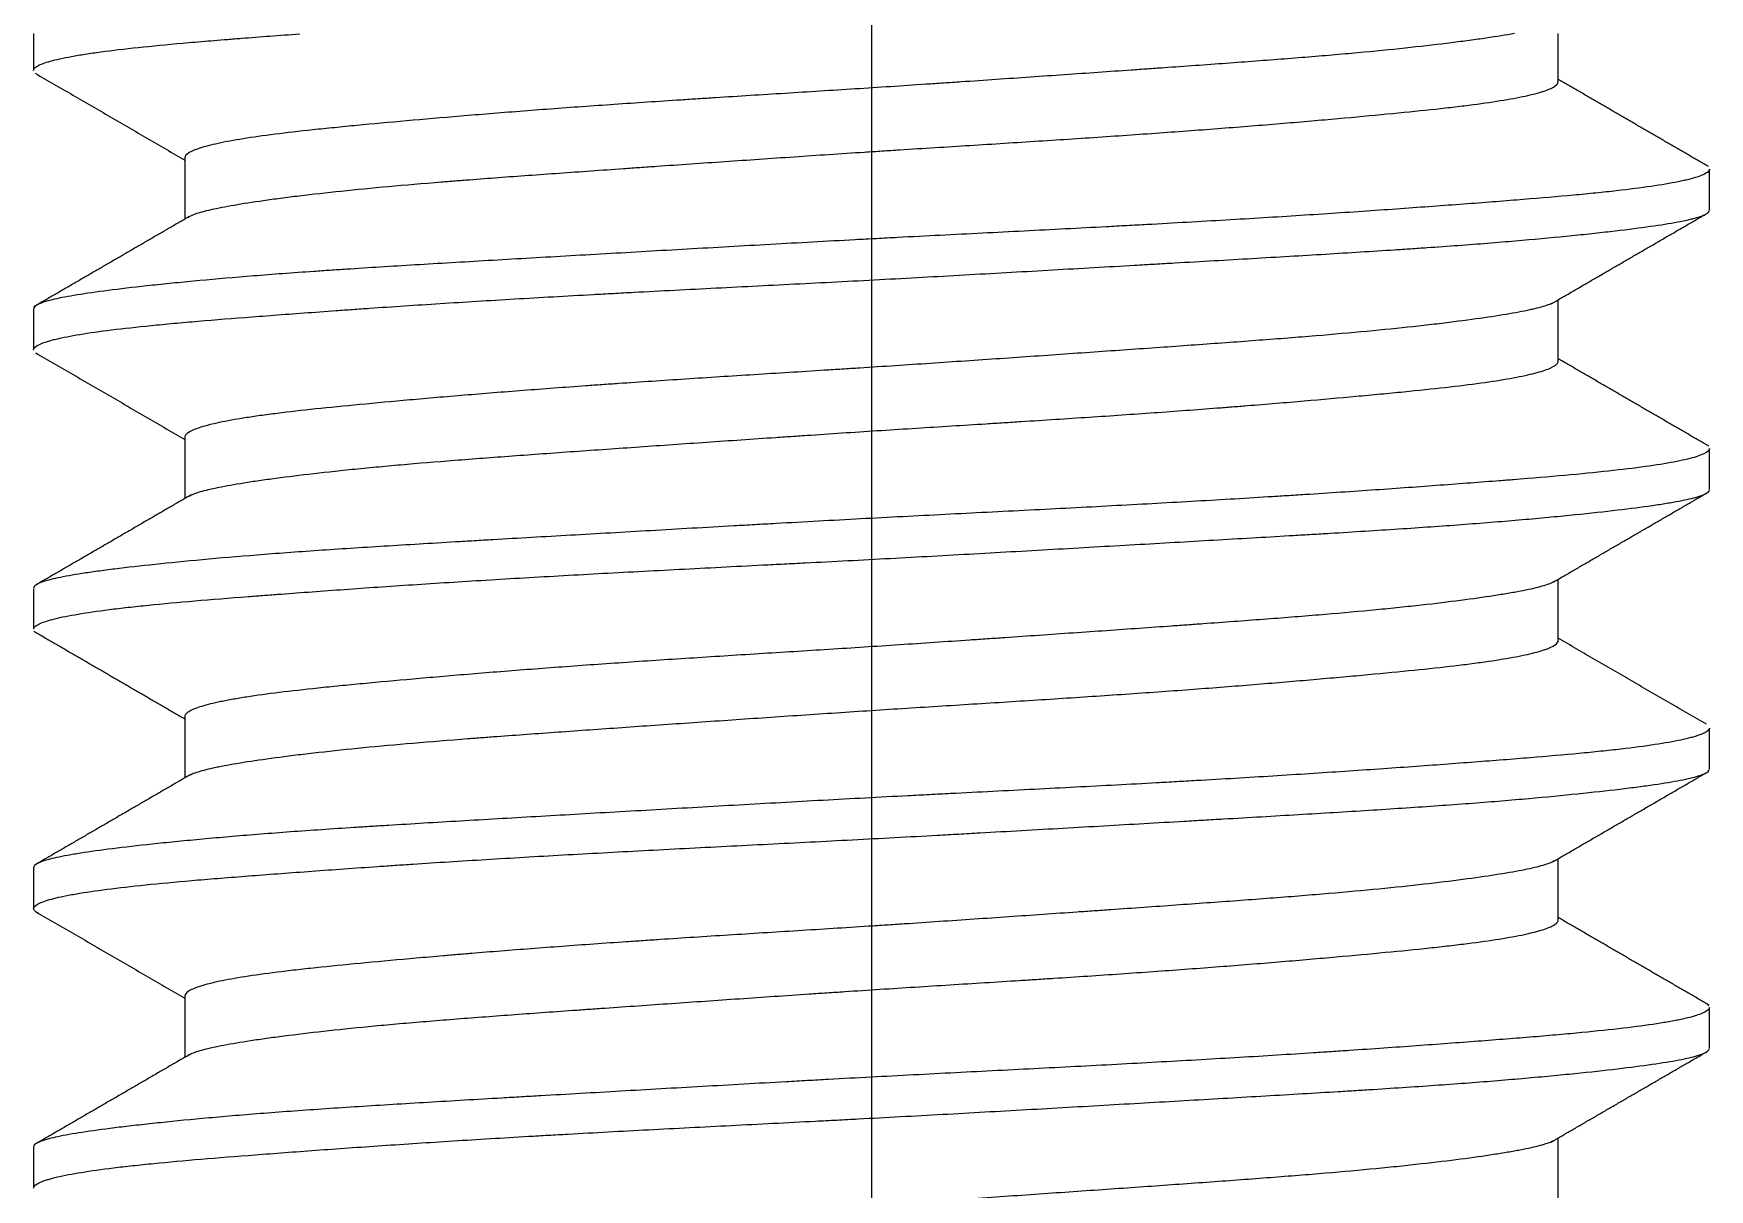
# Model space of a CAD drawing. Extents: x 0 to 1128, y 0 to 827.
# Drawn here: x 707.6 to 713.6, y 244.45 to 248.59 of the extents above; entities that cross this region are included whole.
import ezdxf

# ---------------------------------------------------------------- set-up
doc = ezdxf.new("R2010")
doc.units = 0
doc.header["$LTSCALE"] = 10
doc.header["$MEASUREMENT"] = 0
doc.linetypes.add('CENTER', pattern=[2, 1.25, -0.25, 0.25, -0.25])
doc.layers.add('1', color=7, linetype='CONTINUOUS')

msp = doc.modelspace()

# ---------------------------------------------------------------- linework, layer by layer
at = {"layer": '1', "color": 1, "linetype": 'CENTER', "lineweight": -3, "ltscale": 3}
msp.add_line((710.6018, 430.4493), (710.6018, 195.1403), dxfattribs=at)
at = {"layer": '1', "color": 7, "linetype": 'Continuous', "lineweight": -3}
for p, q in [((707.6018, 248.5882), (707.6018, 248.4565)), ((713.0603, 248.415), (713.0603, 248.5882)), ((708.1433, 248.1437), (708.1433, 247.9241)), ((713.6018, 247.9571), (713.6018, 248.1023)), ((707.6018, 247.6021), (707.6018, 247.4568)), ((713.0603, 247.4155), (713.0603, 247.6353)), ((708.1433, 247.1443), (708.1433, 246.9241)), ((713.6018, 246.9562), (713.6018, 247.1028)), ((713.0603, 246.4149), (713.0603, 246.635)), ((707.6018, 246.6025), (707.6018, 246.457)), ((708.1433, 246.1438), (708.1433, 245.9241)), ((713.6018, 245.957), (713.6018, 246.1021)), ((707.6018, 245.6025), (707.6018, 245.4564)), ((713.0603, 245.4154), (713.0603, 245.635)), ((708.1433, 245.1441), (708.1433, 244.9241)), ((713.5939, 245.1144), (713.6001, 245.1083)), ((713.6018, 244.9568), (713.6018, 245.1028)), ((707.6018, 244.6021), (707.6018, 244.4571)), ((713.0603, 244.415), (713.0603, 244.6353))]:
    msp.add_line(p, q, dxfattribs=at)
for points, knots in [([(707.6018, 248.4556), (707.6018, 248.4564), (707.6018, 248.4572), (707.6026, 248.4607), (707.6044, 248.4634), (707.6107, 248.469), (707.6152, 248.4718), (707.6322, 248.4803), (707.665, 248.4916), (707.7177, 248.5027), (707.7647, 248.511), (707.7817, 248.5138), (707.809, 248.5179), (707.8185, 248.5193), (707.8379, 248.522), (707.8878, 248.5287), (707.9903, 248.5405), (708.0987, 248.5507), (708.1866, 248.5584), (708.2321, 248.5622), (708.2802, 248.5661), (708.3129, 248.5687), (708.3295, 248.57), (708.4125, 248.5765), (708.482, 248.5818), (708.5546, 248.5871)], [0, 0, 0, 0, 0.017714, 0.017714, 0.07923, 0.07923, 0.140746, 0.140746, 0.263778, 0.386809, 0.386809, 0.448325, 0.448325, 0.479083, 0.479083, 0.509841, 0.632873, 0.755905, 0.755905, 0.817421, 0.848179, 0.848179, 0.878936, 0.878936, 1, 1, 1, 1]), ([(712.9032, 248.5881), (712.8736, 248.5827), (712.8399, 248.5773), (712.7829, 248.5689), (712.763, 248.5661), (712.7214, 248.5605), (712.6998, 248.5577), (712.6321, 248.5492), (712.535, 248.5379), (712.4102, 248.5253), (712.3353, 248.5184), (712.3048, 248.5157), (712.2894, 248.5143), (712.2428, 248.5103), (712.211, 248.5076), (712.1139, 248.4996), (711.9796, 248.4892), (711.8357, 248.4787), (711.724, 248.4707), (711.6862, 248.468), (711.6285, 248.4639), (711.6091, 248.4625), (711.5702, 248.4598), (711.5507, 248.4584), (711.4528, 248.4516), (711.2938, 248.4405), (711.1305, 248.4292), (711.0064, 248.4206), (710.9439, 248.4164), (710.8808, 248.4121), (710.8385, 248.4092), (710.8173, 248.4078), (710.7115, 248.4007), (710.6271, 248.3951), (710.4591, 248.3844), (710.2917, 248.3739), (710.1256, 248.3634), (710.0222, 248.3569), (710.0016, 248.3555), (709.9604, 248.3529), (709.8991, 248.3489), (709.8387, 248.3449), (709.7193, 248.3369), (709.5636, 248.3262), (709.4148, 248.3151), (709.3059, 248.3066), (709.27, 248.3038), (709.1993, 248.2981), (709.1648, 248.2952), (709.0633, 248.2867), (708.9986, 248.2811), (708.8751, 248.27), (708.8163, 248.2646), (708.7325, 248.2566), (708.7053, 248.2539), (708.6525, 248.2486), (708.6268, 248.246), (708.5528, 248.2381), (708.462, 248.2276), (708.3864, 248.2169), (708.3185, 248.2061), (708.2884, 248.2005), (708.2492, 248.1921), (708.2372, 248.1893), (708.2154, 248.1836), (708.2056, 248.1808), (708.1794, 248.1723), (708.1531, 248.1609), (708.1433, 248.1493), (708.1433, 248.1434), (708.1433, 248.143)], [0, 0, 0, 0, 0.036939, 0.036939, 0.055408, 0.055408, 0.073877, 0.073877, 0.110816, 0.147754, 0.156989, 0.156989, 0.166223, 0.166223, 0.184693, 0.184693, 0.221631, 0.25857, 0.25857, 0.277039, 0.277039, 0.286274, 0.286274, 0.295508, 0.295508, 0.332447, 0.369385, 0.369385, 0.387854, 0.397089, 0.397089, 0.406324, 0.406324, 0.443262, 0.443262, 0.480201, 0.517139, 0.517139, 0.526374, 0.526374, 0.535609, 0.554078, 0.554078, 0.591016, 0.627955, 0.627955, 0.646424, 0.646424, 0.664893, 0.664893, 0.701832, 0.701832, 0.73877, 0.73877, 0.75724, 0.75724, 0.775709, 0.775709, 0.812647, 0.849586, 0.849586, 0.886524, 0.886524, 0.904994, 0.904994, 0.923463, 0.923463, 0.960402, 0.99734, 1, 1, 1, 1]), ([(708.1534, 247.9298), (708.1597, 247.9342), (708.1688, 247.9384), (708.1883, 247.9454), (708.1967, 247.948), (708.2158, 247.9532), (708.2263, 247.9559), (708.261, 247.9638), (708.3154, 247.9744), (708.3854, 247.9853), (708.4439, 247.9936), (708.4644, 247.9963), (708.5075, 248.002), (708.5301, 248.0048), (708.6002, 248.0133), (708.7003, 248.0246), (708.8131, 248.0357), (708.9323, 248.0466), (708.995, 248.0519), (709.0776, 248.0585), (709.0944, 248.0598), (709.128, 248.0625), (709.1789, 248.0664), (709.231, 248.0704), (709.3367, 248.0782), (709.4817, 248.0887), (709.6541, 248.1008), (709.7531, 248.1078), (709.793, 248.1106), (709.8131, 248.112), (709.8734, 248.1162), (709.9138, 248.119), (710.0355, 248.1274), (710.1992, 248.1387), (710.3657, 248.15), (710.4916, 248.1584), (710.5338, 248.1612), (710.5973, 248.1654), (710.6185, 248.1667), (710.6609, 248.1695), (710.682, 248.1708), (710.7875, 248.1775), (710.9547, 248.188), (711.119, 248.1983), (711.241, 248.2062), (711.2815, 248.2088), (711.3622, 248.2141), (711.4023, 248.2168), (711.5219, 248.2249), (711.677, 248.2357), (711.897, 248.2523), (712.0352, 248.2636), (712.1357, 248.2721), (712.1687, 248.275), (712.2329, 248.2806), (712.2642, 248.2834), (712.3556, 248.2917), (712.4133, 248.297), (712.5223, 248.3076), (712.5736, 248.3128), (712.6456, 248.3206), (712.6688, 248.3233), (712.7135, 248.3286), (712.7349, 248.3312), (712.7959, 248.3392), (712.8692, 248.3499), (712.9266, 248.3609), (712.9637, 248.3693), (712.9807, 248.3735), (712.9955, 248.3777), (713.0048, 248.3806), (713.0092, 248.382), (713.0298, 248.3892), (713.0419, 248.3949), (713.0565, 248.4054), (713.06, 248.4102), (713.0603, 248.415)], [0, 0, 0, 0, 0.027748, 0.027748, 0.044585, 0.044585, 0.061422, 0.061422, 0.095097, 0.128771, 0.128771, 0.145609, 0.145609, 0.162446, 0.162446, 0.196121, 0.229795, 0.229795, 0.26347, 0.26347, 0.271888, 0.271888, 0.280307, 0.297144, 0.297144, 0.330819, 0.364494, 0.372912, 0.372912, 0.381331, 0.381331, 0.398168, 0.398168, 0.431843, 0.465517, 0.465517, 0.482355, 0.482355, 0.490773, 0.490773, 0.499192, 0.499192, 0.532866, 0.566541, 0.566541, 0.583378, 0.583378, 0.600216, 0.600216, 0.63389, 0.667565, 0.701239, 0.701239, 0.718077, 0.718077, 0.734914, 0.734914, 0.768589, 0.768589, 0.802263, 0.802263, 0.8191, 0.8191, 0.835938, 0.835938, 0.869612, 0.903287, 0.903287, 0.920124, 0.928543, 0.928543, 0.936961, 0.936961, 0.970636, 0.970636, 1, 1, 1, 1]), ([(713.6018, 248.1031), (713.6018, 248.0992), (713.5993, 248.0953), (713.587, 248.0858), (713.5747, 248.0802), (713.5486, 248.0717), (713.5386, 248.0689), (713.5217, 248.0646), (713.5157, 248.0632), (713.5032, 248.0604), (713.4703, 248.0533), (713.3976, 248.041), (713.3144, 248.0304), (713.2449, 248.0225), (713.2084, 248.0186), (713.1692, 248.0147), (713.1425, 248.0121), (713.1288, 248.0108), (713.0591, 248.0044), (712.9397, 247.9941), (712.8054, 247.9838), (712.6635, 247.9731), (712.5888, 247.9676), (712.4711, 247.9592), (712.4307, 247.9563), (712.349, 247.9507), (712.3075, 247.9479), (712.1812, 247.9394), (712.0079, 247.9284), (711.825, 247.9176), (711.6841, 247.9096), (711.6366, 247.9069), (711.5643, 247.903), (711.54, 247.9017), (711.4915, 247.899), (711.3698, 247.8925), (711.1485, 247.8811), (710.9487, 247.871), (710.7976, 247.8633), (710.7218, 247.8593), (710.6455, 247.8553), (710.5946, 247.8526), (710.569, 247.8513), (710.4414, 247.8444), (710.3403, 247.8388), (710.1399, 247.8276), (709.9413, 247.8163), (709.7465, 247.8051), (709.6017, 247.7968), (709.5536, 247.794), (709.4588, 247.7886), (709.412, 247.7859), (709.2737, 247.7779), (709.0943, 247.7675), (708.925, 247.7573), (708.8018, 247.7496), (708.7614, 247.747), (708.7018, 247.7431), (708.682, 247.7418), (708.6431, 247.7392), (708.6239, 247.7379), (708.5291, 247.7313), (708.4572, 247.726), (708.3211, 247.715), (708.2569, 247.7094), (708.1663, 247.701), (708.1225, 247.6968), (708.0809, 247.6926), (708.0536, 247.6898), (708.0402, 247.6884), (707.9747, 247.6814), (707.9272, 247.6759), (707.8416, 247.6651), (707.7656, 247.6545), (707.7084, 247.6442), (707.6728, 247.6365), (707.6621, 247.6339), (707.6434, 247.6288), (707.6354, 247.6262), (707.6151, 247.6186), (707.6067, 247.6135), (707.6021, 247.6061), (707.6016, 247.604), (707.6019, 247.6019)], [0, 0, 0, 0, 0.022892, 0.022892, 0.055042, 0.055042, 0.071117, 0.071117, 0.079155, 0.079155, 0.087192, 0.119343, 0.151493, 0.151493, 0.167568, 0.175605, 0.175605, 0.183643, 0.183643, 0.215793, 0.247943, 0.247943, 0.280094, 0.280094, 0.296169, 0.296169, 0.312244, 0.312244, 0.344394, 0.376544, 0.376544, 0.39262, 0.39262, 0.400657, 0.400657, 0.408695, 0.440845, 0.472995, 0.472995, 0.48907, 0.497108, 0.497108, 0.505145, 0.505145, 0.537296, 0.537296, 0.569446, 0.601596, 0.601596, 0.617671, 0.617671, 0.633746, 0.633746, 0.665896, 0.698047, 0.698047, 0.714122, 0.714122, 0.722159, 0.722159, 0.730197, 0.730197, 0.762347, 0.762347, 0.794497, 0.794497, 0.810572, 0.81861, 0.81861, 0.826648, 0.826648, 0.858798, 0.858798, 0.890948, 0.923098, 0.923098, 0.939173, 0.939173, 0.955249, 0.955249, 0.987399, 0.987399, 1, 1, 1, 1]), ([(707.6019, 247.4554), (707.6017, 247.4566), (707.6019, 247.4578), (707.6041, 247.4644), (707.6177, 247.4755), (707.6517, 247.4869), (707.6795, 247.494), (707.6853, 247.4954), (707.6977, 247.4982), (707.7172, 247.5025), (707.7394, 247.5066), (707.7873, 247.5149), (707.8606, 247.5257), (707.9525, 247.5361), (708.0285, 247.5439), (708.0551, 247.5465), (708.1106, 247.5517), (708.1393, 247.5543), (708.2284, 247.562), (708.2916, 247.5671), (708.4255, 247.5775), (708.4961, 247.5828), (708.6077, 247.591), (708.6649, 247.5952), (708.7243, 247.5994), (708.7643, 247.6023), (708.7846, 247.6037), (708.8866, 247.6107), (709.0549, 247.622), (709.3215, 247.6384), (709.5088, 247.649), (709.6289, 247.6556), (709.6532, 247.657), (709.7017, 247.6596), (709.7747, 247.6635), (709.8482, 247.6673), (709.9957, 247.675), (710.1939, 247.6851), (710.3951, 247.6953), (710.5472, 247.7033), (710.5981, 247.706), (710.7002, 247.7114), (710.7511, 247.7142), (710.903, 247.7226), (711.1036, 247.7339), (711.3004, 247.7451), (711.4466, 247.7535), (711.5194, 247.7577), (711.5916, 247.7618), (711.6396, 247.7646), (711.6635, 247.7659), (711.7824, 247.7728), (711.9673, 247.7834), (712.2293, 247.7989), (712.3938, 247.8091), (712.4934, 247.8155), (712.5131, 247.8168), (712.5522, 247.8195), (712.6101, 247.8234), (712.6657, 247.8273), (712.7741, 247.8354), (712.8424, 247.8408), (712.9714, 247.852), (713.032, 247.8576), (713.1171, 247.866), (713.1445, 247.8688), (713.1972, 247.8744), (713.2224, 247.8772), (713.2943, 247.8855), (713.3805, 247.8963), (713.4478, 247.9067), (713.4912, 247.9144), (713.511, 247.9183), (713.5282, 247.9222), (713.539, 247.9247), (713.5441, 247.926), (713.568, 247.9324), (713.5818, 247.9375), (713.5977, 247.9469), (713.6014, 247.9511), (713.6018, 247.9555)], [0, 0, 0, 0, 0.007216, 0.007216, 0.039433, 0.071649, 0.071649, 0.079703, 0.079703, 0.087758, 0.103866, 0.103866, 0.136082, 0.168299, 0.168299, 0.184407, 0.184407, 0.200515, 0.200515, 0.232732, 0.232732, 0.264948, 0.264948, 0.281056, 0.289111, 0.289111, 0.297165, 0.297165, 0.329381, 0.361598, 0.393814, 0.393814, 0.401868, 0.401868, 0.409922, 0.426031, 0.426031, 0.458247, 0.490464, 0.490464, 0.506572, 0.506572, 0.52268, 0.52268, 0.554897, 0.587113, 0.587113, 0.603221, 0.611275, 0.611275, 0.619329, 0.619329, 0.651546, 0.683762, 0.715979, 0.715979, 0.724033, 0.724033, 0.732087, 0.748195, 0.748195, 0.780412, 0.780412, 0.812628, 0.812628, 0.828737, 0.828737, 0.844845, 0.844845, 0.877061, 0.909278, 0.909278, 0.925386, 0.93344, 0.93344, 0.941494, 0.941494, 0.973711, 0.973711, 1, 1, 1, 1]), ([(713.0401, 247.6236), (713.0381, 247.6226), (713.0244, 247.6164), (713.0048, 247.6103), (712.9785, 247.6037), (712.9729, 247.6023), (712.9613, 247.5997), (712.9432, 247.5957), (712.9228, 247.5917), (712.8791, 247.5836), (712.8129, 247.5728), (712.7312, 247.5617), (712.6639, 247.5532), (712.6405, 247.5503), (712.5917, 247.5446), (712.5666, 247.5418), (712.4887, 247.5333), (712.4336, 247.5277), (712.3174, 247.5167), (712.2562, 247.5113), (712.1598, 247.5034), (712.1268, 247.5007), (712.0594, 247.4954), (712.0248, 247.4928), (711.9199, 247.4848), (711.776, 247.4743), (711.6245, 247.4636), (711.4693, 247.4527), (711.3897, 247.4472), (711.2675, 247.4387), (711.2265, 247.4358), (711.1444, 247.4301), (711.1033, 247.4273), (710.9793, 247.4188), (710.8962, 247.4131), (710.7289, 247.4019), (710.6447, 247.3963), (710.5388, 247.3895), (710.5176, 247.3881), (710.4751, 247.3854), (710.4539, 247.3841), (710.3904, 247.3801), (710.3483, 247.3774), (710.2227, 247.3695), (710.0571, 247.3592), (709.8952, 247.3487), (709.7753, 247.3407), (709.7355, 247.338), (709.6762, 247.3339), (709.6565, 247.3325), (709.6175, 247.3298), (709.5981, 247.3284), (709.5019, 247.3215), (709.3527, 247.3105), (709.2126, 247.2992), (709.1109, 247.2907), (709.0609, 247.2865), (709.0122, 247.2822), (708.98, 247.2794), (708.9641, 247.278), (708.8855, 247.271), (708.8261, 247.2655), (708.714, 247.2549), (708.6086, 247.2444), (708.5166, 247.2339), (708.4634, 247.2272), (708.453, 247.2259), (708.4326, 247.2232), (708.4029, 247.2192), (708.3756, 247.2151), (708.3239, 247.207), (708.2632, 247.196), (708.2187, 247.1848), (708.1915, 247.1762), (708.1834, 247.1734), (708.1695, 247.1676), (708.1637, 247.1648), (708.1494, 247.1562), (708.1443, 247.1506), (708.1433, 247.1444), (708.1433, 247.1438), (708.1433, 247.1431)], [0, 0, 0, 0, 0.006277, 0.040393, 0.040393, 0.048922, 0.048922, 0.05745, 0.074508, 0.074508, 0.108624, 0.14274, 0.14274, 0.159798, 0.159798, 0.176856, 0.176856, 0.210971, 0.210971, 0.245087, 0.245087, 0.262145, 0.262145, 0.279203, 0.279203, 0.313318, 0.347434, 0.347434, 0.38155, 0.38155, 0.398608, 0.398608, 0.415666, 0.415666, 0.449781, 0.449781, 0.483897, 0.483897, 0.492426, 0.492426, 0.500955, 0.500955, 0.518013, 0.518013, 0.552128, 0.586244, 0.586244, 0.603302, 0.603302, 0.611831, 0.611831, 0.62036, 0.62036, 0.654476, 0.688591, 0.688591, 0.705649, 0.714178, 0.714178, 0.722707, 0.722707, 0.756823, 0.756823, 0.790939, 0.825054, 0.825054, 0.833583, 0.833583, 0.842112, 0.85917, 0.85917, 0.893286, 0.927401, 0.927401, 0.944459, 0.944459, 0.961517, 0.961517, 0.995633, 0.995633, 1, 1, 1, 1]), ([(708.1581, 246.9328), (708.1663, 246.9374), (708.1907, 246.9472), (708.2507, 246.9621), (708.3088, 246.9728), (708.3505, 246.9797), (708.3591, 246.981), (708.3768, 246.9838), (708.4041, 246.9879), (708.4334, 246.9921), (708.4947, 247.0004), (708.5835, 247.0116), (708.6865, 247.0229), (708.7691, 247.0313), (708.7976, 247.0341), (708.8563, 247.0397), (708.8863, 247.0424), (708.9784, 247.0505), (709.1063, 247.061), (709.2444, 247.0714), (709.3518, 247.0793), (709.3883, 247.0819), (709.4625, 247.0873), (709.5004, 247.09), (709.6147, 247.0981), (709.7698, 247.109), (709.93, 247.1201), (710.0928, 247.1314), (710.1754, 247.1371), (710.2804, 247.1442), (710.3014, 247.1456), (710.3434, 247.1485), (710.4065, 247.1527), (710.4694, 247.1569), (710.5951, 247.1653), (710.6788, 247.1706), (710.8459, 247.1812), (710.9502, 247.1877), (711.0542, 247.1943), (711.0958, 247.1969), (711.1166, 247.1982), (711.1786, 247.2022), (711.2195, 247.2048), (711.3411, 247.2127), (711.5001, 247.2232), (711.6528, 247.2341), (711.765, 247.2424), (711.8019, 247.2452), (711.8568, 247.2494), (711.875, 247.2508), (711.9111, 247.2536), (711.9289, 247.2551), (712.0173, 247.2621), (712.1529, 247.2734), (712.2774, 247.2845), (712.3665, 247.2927), (712.4101, 247.2967), (712.452, 247.3008), (712.4796, 247.3034), (712.4932, 247.3048), (712.5602, 247.3114), (712.6598, 247.3219), (712.7868, 247.3376), (712.8567, 247.3483), (712.9034, 247.3566), (712.918, 247.3594), (712.945, 247.365), (712.9574, 247.3678), (712.9915, 247.3762), (713.0284, 247.3875), (713.0486, 247.3988), (713.0574, 247.4072), (713.0592, 247.41), (713.0601, 247.4135), (713.0602, 247.4142), (713.0603, 247.4149)], [0, 0, 0, 0, 0.029826, 0.06372, 0.097613, 0.097613, 0.106087, 0.106087, 0.11456, 0.131507, 0.131507, 0.165401, 0.199295, 0.199295, 0.216241, 0.216241, 0.233188, 0.233188, 0.267082, 0.300976, 0.300976, 0.317923, 0.317923, 0.334869, 0.334869, 0.368763, 0.402657, 0.402657, 0.436551, 0.436551, 0.445024, 0.445024, 0.453497, 0.470444, 0.470444, 0.504338, 0.504338, 0.538232, 0.546705, 0.546705, 0.555179, 0.555179, 0.572126, 0.572126, 0.606019, 0.639913, 0.639913, 0.65686, 0.65686, 0.665333, 0.665333, 0.673807, 0.673807, 0.7077, 0.741594, 0.741594, 0.758541, 0.767014, 0.767014, 0.775488, 0.775488, 0.809382, 0.843275, 0.877169, 0.877169, 0.894116, 0.894116, 0.911063, 0.911063, 0.944957, 0.97885, 0.97885, 0.995797, 0.995797, 1, 1, 1, 1]), ([(713.6018, 247.1028), (713.6018, 247.1021), (713.6017, 247.1014), (713.6011, 247.0993), (713.6004, 247.0979), (713.5984, 247.0951), (713.5916, 247.0882), (713.5652, 247.0755), (713.5218, 247.0642), (713.4684, 247.0531), (713.4367, 247.0476), (713.363, 247.0366), (713.3216, 247.0313), (713.23, 247.0208), (713.1296, 247.0105), (713.0119, 247.0003), (712.9327, 246.9938), (712.9165, 246.9925), (712.8837, 246.9899), (712.867, 246.9886), (712.8164, 246.9847), (712.7818, 246.982), (712.6756, 246.974), (712.6015, 246.9685), (712.4468, 246.9574), (712.3662, 246.9518), (712.2404, 246.9434), (712.1976, 246.9406), (712.1322, 246.9364), (712.1102, 246.935), (712.0658, 246.9322), (711.9544, 246.9252), (711.7488, 246.9131), (711.5588, 246.9026), (711.3653, 246.8923), (711.2668, 246.8872), (711.066, 246.8769), (710.9654, 246.8718), (710.7642, 246.8615), (710.6635, 246.8563), (710.4619, 246.8455), (710.361, 246.8399), (710.2347, 246.8329), (710.2095, 246.8315), (710.159, 246.8286), (710.1337, 246.8272), (710.0583, 246.8229), (710.0084, 246.8201), (709.86, 246.8116), (709.6654, 246.8005), (709.4771, 246.7896), (709.3383, 246.7816), (709.2924, 246.779), (709.2242, 246.775), (709.2015, 246.7737), (709.1566, 246.771), (709.0452, 246.7645), (708.8537, 246.753), (708.6959, 246.7428), (708.5442, 246.7324), (708.4715, 246.727), (708.3326, 246.716), (708.2674, 246.7104), (708.1458, 246.6992), (708.0328, 246.688), (707.9367, 246.677), (707.8821, 246.6702), (707.8714, 246.6688), (707.8507, 246.6661), (707.8406, 246.6647), (707.8113, 246.6607), (707.793, 246.6581), (707.742, 246.6502), (707.6839, 246.6399), (707.6456, 246.6298), (707.6243, 246.6222), (707.6185, 246.6196), (707.6116, 246.6157), (707.6096, 246.6144), (707.6064, 246.6118), (707.6051, 246.6104), (707.6025, 246.607), (707.6017, 246.6048), (707.6018, 246.6026)], [0, 0, 0, 0, 0.004253, 0.004253, 0.012308, 0.012308, 0.020362, 0.052578, 0.084795, 0.084795, 0.117011, 0.117011, 0.149228, 0.149228, 0.181444, 0.213661, 0.213661, 0.221715, 0.221715, 0.229769, 0.229769, 0.245877, 0.245877, 0.278094, 0.278094, 0.31031, 0.31031, 0.326419, 0.326419, 0.334473, 0.334473, 0.342527, 0.374743, 0.40696, 0.40696, 0.439176, 0.439176, 0.471393, 0.471393, 0.503609, 0.503609, 0.535826, 0.535826, 0.54388, 0.54388, 0.551934, 0.551934, 0.568042, 0.568042, 0.600259, 0.632475, 0.632475, 0.648584, 0.648584, 0.656638, 0.656638, 0.664692, 0.696908, 0.729125, 0.729125, 0.761341, 0.761341, 0.793558, 0.793558, 0.825774, 0.857991, 0.857991, 0.866045, 0.866045, 0.874099, 0.874099, 0.890207, 0.890207, 0.922424, 0.95464, 0.95464, 0.970749, 0.970749, 0.978803, 0.978803, 0.986857, 0.986857, 1, 1, 1, 1]), ([(707.6018, 246.456), (707.6018, 246.4573), (707.6021, 246.4586), (707.6038, 246.4626), (707.6063, 246.4654), (707.6138, 246.471), (707.6188, 246.4738), (707.6379, 246.4824), (707.6733, 246.4937), (707.7558, 246.5104), (707.8305, 246.5212), (707.8834, 246.5279), (707.8943, 246.5292), (707.9167, 246.5319), (707.9511, 246.5359), (707.9878, 246.5398), (708.0645, 246.5475), (708.1751, 246.5577), (708.3023, 246.5679), (708.3871, 246.5745), (708.4043, 246.5758), (708.4393, 246.5785), (708.4571, 246.5798), (708.5111, 246.5839), (708.5479, 246.5866), (708.6605, 246.5949), (708.8167, 246.6061), (708.9847, 246.6173), (709.1152, 246.6256), (709.1595, 246.6284), (709.2495, 246.6339), (709.2954, 246.6367), (709.4341, 246.6448), (709.622, 246.6554), (709.9124, 246.6708), (710.1117, 246.6809), (710.2381, 246.6874), (710.2635, 246.6886), (710.3143, 246.6912), (710.3903, 246.6951), (710.4662, 246.699), (710.6178, 246.707), (710.7186, 246.7124), (710.9196, 246.7235), (711.0198, 246.7292), (711.1698, 246.7377), (711.2197, 246.7405), (711.3193, 246.7462), (711.3686, 246.749), (711.515, 246.7574), (711.7063, 246.7684), (711.8899, 246.779), (712.0246, 246.7868), (712.0913, 246.7907), (712.1568, 246.7946), (712.2003, 246.7972), (712.2219, 246.7985), (712.3285, 246.805), (712.4921, 246.8152), (712.6422, 246.8256), (712.7855, 246.8363), (712.8538, 246.8418), (712.9348, 246.8488), (712.9508, 246.8502), (712.9822, 246.8531), (713.0284, 246.8573), (713.072, 246.8615), (713.156, 246.8699), (713.259, 246.881), (713.3443, 246.8918), (713.4014, 246.8998), (713.4193, 246.9024), (713.4528, 246.9077), (713.4683, 246.9103), (713.5108, 246.9181), (713.5573, 246.9282), (713.5838, 246.9383), (713.5961, 246.9461), (713.6002, 246.9499), (713.6016, 246.9539), (713.6018, 246.9552)], [0, 0, 0, 0, 0.007747, 0.007747, 0.023889, 0.023889, 0.04003, 0.04003, 0.072313, 0.104596, 0.136879, 0.136879, 0.14495, 0.14495, 0.153021, 0.169162, 0.169162, 0.201445, 0.233728, 0.233728, 0.241799, 0.241799, 0.24987, 0.24987, 0.266011, 0.266011, 0.298294, 0.330578, 0.330578, 0.346719, 0.346719, 0.362861, 0.362861, 0.395144, 0.427427, 0.45971, 0.45971, 0.467781, 0.467781, 0.475851, 0.491993, 0.491993, 0.524276, 0.524276, 0.556559, 0.556559, 0.5727, 0.5727, 0.588842, 0.588842, 0.621125, 0.653408, 0.653408, 0.66955, 0.67762, 0.67762, 0.685691, 0.685691, 0.717974, 0.750257, 0.750257, 0.78254, 0.78254, 0.790611, 0.790611, 0.798682, 0.814823, 0.814823, 0.847106, 0.879389, 0.879389, 0.895531, 0.895531, 0.911673, 0.911673, 0.943956, 0.976239, 0.976239, 0.99238, 1, 1, 1, 1]), ([(713.0476, 246.6276), (713.0443, 246.6256), (713.0404, 246.6236), (713.0239, 246.6163), (712.9917, 246.606), (712.9428, 246.5955), (712.8998, 246.5874), (712.8844, 246.5847), (712.8597, 246.5806), (712.8512, 246.5792), (712.8337, 246.5765), (712.8247, 246.5751), (712.7787, 246.5682), (712.6978, 246.557), (712.6024, 246.5457), (712.5255, 246.5373), (712.4857, 246.533), (712.4438, 246.5288), (712.4154, 246.526), (712.4009, 246.5246), (712.3279, 246.5176), (712.2667, 246.5122), (712.1391, 246.5016), (712.0063, 246.4912), (711.863, 246.4807), (711.77, 246.474), (711.7512, 246.4726), (711.7135, 246.4699), (711.6566, 246.4659), (711.599, 246.4618), (711.4826, 246.4536), (711.3248, 246.4426), (711.1413, 246.4299), (711.0372, 246.4228), (710.9954, 246.4199), (710.9744, 246.4185), (710.9112, 246.4142), (710.8692, 246.4113), (710.7431, 246.4028), (710.6591, 246.3972), (710.4912, 246.3864), (710.4074, 246.3811), (710.2817, 246.3732), (710.2399, 246.3706), (710.1562, 246.3654), (710.1143, 246.3627), (709.9901, 246.3548), (709.8276, 246.3443), (709.6711, 246.3336), (709.5177, 246.3227), (709.4425, 246.3172), (709.2953, 246.3058), (709.2244, 246.3002), (709.0884, 246.2889), (709.0231, 246.2832), (708.8981, 246.2721), (708.8383, 246.2666), (708.7529, 246.2586), (708.725, 246.2559), (708.6713, 246.2506), (708.6454, 246.2479), (708.5705, 246.24), (708.4782, 246.2296), (708.4005, 246.219), (708.3479, 246.2108), (708.3313, 246.2081), (708.3079, 246.2039), (708.3003, 246.2025), (708.2857, 246.1997), (708.2787, 246.1984), (708.2449, 246.1914), (708.1995, 246.1801), (708.171, 246.1688), (708.1559, 246.1602), (708.1499, 246.156), (708.1464, 246.1518), (708.1446, 246.149), (708.144, 246.1476), (708.1434, 246.1451), (708.1433, 246.1441), (708.1433, 246.1431)], [0, 0, 0, 0, 0.012986, 0.012986, 0.046807, 0.080627, 0.080627, 0.097537, 0.097537, 0.105992, 0.105992, 0.114447, 0.114447, 0.148268, 0.182088, 0.182088, 0.198998, 0.207453, 0.207453, 0.215908, 0.215908, 0.249729, 0.249729, 0.283549, 0.317369, 0.317369, 0.325824, 0.325824, 0.334279, 0.35119, 0.35119, 0.38501, 0.41883, 0.427285, 0.427285, 0.43574, 0.43574, 0.452651, 0.452651, 0.486471, 0.486471, 0.520291, 0.520291, 0.537201, 0.537201, 0.554112, 0.554112, 0.587932, 0.621752, 0.621752, 0.655573, 0.655573, 0.689393, 0.689393, 0.723213, 0.723213, 0.757034, 0.757034, 0.773944, 0.773944, 0.790854, 0.790854, 0.824674, 0.858494, 0.858494, 0.875405, 0.875405, 0.88386, 0.88386, 0.892315, 0.892315, 0.926135, 0.959955, 0.959955, 0.976866, 0.985321, 0.985321, 0.993776, 0.993776, 1, 1, 1, 1]), ([(708.1578, 245.9326), (708.159, 245.9333), (708.1699, 245.9392), (708.1861, 245.945), (708.2142, 245.9528), (708.2246, 245.9555), (708.2419, 245.9594), (708.248, 245.9608), (708.2605, 245.9634), (708.2671, 245.9648), (708.301, 245.9714), (708.363, 245.9822), (708.4405, 245.9932), (708.5043, 246.0016), (708.5377, 246.0058), (708.5733, 246.01), (708.5975, 246.0129), (708.6099, 246.0143), (708.6727, 246.0214), (708.726, 246.0271), (708.8387, 246.0381), (708.8981, 246.0436), (709.0229, 246.0542), (709.0883, 246.0594), (709.1739, 246.066), (709.1912, 246.0673), (709.2262, 246.07), (709.2789, 246.0739), (709.3327, 246.0779), (709.4417, 246.0858), (709.5907, 246.0964), (709.747, 246.1074), (709.867, 246.1157), (709.9075, 246.1185), (709.9893, 246.1242), (710.0303, 246.127), (710.1536, 246.1356), (710.319, 246.1469), (710.4861, 246.1581), (710.6121, 246.1663), (710.6542, 246.169), (710.7387, 246.1744), (710.7812, 246.1771), (710.9075, 246.1851), (711.0739, 246.1954), (711.2364, 246.2058), (711.3968, 246.2164), (711.4761, 246.2217), (711.5934, 246.2299), (711.632, 246.2326), (711.7079, 246.2381), (711.7453, 246.2409), (711.8557, 246.2492), (711.9982, 246.2604), (712.1481, 246.2731), (712.2277, 246.2802), (712.2593, 246.283), (712.2749, 246.2844), (712.3211, 246.2885), (712.351, 246.2913), (712.4381, 246.2994), (712.5474, 246.3099), (712.6433, 246.3203), (712.7101, 246.3282), (712.7315, 246.3308), (712.7623, 246.3348), (712.7724, 246.3362), (712.792, 246.3389), (712.8015, 246.3402), (712.8478, 246.3469), (712.9136, 246.3578), (712.9633, 246.3689), (712.9944, 246.3773), (713.0084, 246.3816), (713.0201, 246.3859), (713.0274, 246.3887), (713.0307, 246.3902), (713.0463, 246.3973), (713.0542, 246.403), (713.0593, 246.4106), (713.0601, 246.4127), (713.0603, 246.4147)], [0, 0, 0, 0, 0.004338, 0.038232, 0.038232, 0.055179, 0.055179, 0.063652, 0.063652, 0.072126, 0.072126, 0.106019, 0.139913, 0.139913, 0.15686, 0.165333, 0.165333, 0.173807, 0.173807, 0.2077, 0.2077, 0.241594, 0.241594, 0.275488, 0.275488, 0.283961, 0.283961, 0.292434, 0.309381, 0.309381, 0.343275, 0.377169, 0.377169, 0.394116, 0.394116, 0.411062, 0.411062, 0.444956, 0.47885, 0.47885, 0.495797, 0.495797, 0.512743, 0.512743, 0.546637, 0.580531, 0.580531, 0.614424, 0.614424, 0.631371, 0.631371, 0.648318, 0.648318, 0.682212, 0.716105, 0.724579, 0.724579, 0.733052, 0.733052, 0.749999, 0.749999, 0.783893, 0.817786, 0.817786, 0.834733, 0.834733, 0.843207, 0.843207, 0.85168, 0.85168, 0.885574, 0.919467, 0.919467, 0.936414, 0.944888, 0.944888, 0.953361, 0.953361, 0.987255, 0.987255, 1, 1, 1, 1]), ([(713.6018, 246.1025), (713.6016, 246.0995), (713.5999, 246.0965), (713.5907, 246.0879), (713.5796, 246.0823), (713.5593, 246.0751), (713.5549, 246.0737), (713.5454, 246.0709), (713.5304, 246.0666), (713.5126, 246.0624), (713.4734, 246.054), (713.4114, 246.043), (713.3303, 246.0323), (713.2735, 246.0257), (713.2618, 246.0244), (713.2378, 246.0218), (713.2255, 246.0205), (713.1878, 246.0165), (713.1617, 246.014), (713.0802, 246.0062), (712.9635, 245.9961), (712.8309, 245.9857), (712.7255, 245.9778), (712.6894, 245.975), (712.615, 245.9695), (712.5768, 245.9667), (712.4602, 245.9583), (712.2992, 245.9471), (712.0415, 245.9304), (711.8588, 245.9196), (711.7412, 245.9128), (711.7175, 245.9115), (711.67, 245.9088), (711.5986, 245.9048), (711.5266, 245.9009), (711.3816, 245.8932), (711.1861, 245.883), (710.986, 245.8729), (710.8596, 245.8664), (710.8343, 245.8651), (710.7834, 245.8625), (710.7579, 245.8612), (710.6814, 245.8572), (710.6306, 245.8546), (710.4785, 245.8464), (710.277, 245.8353), (710.0779, 245.824), (709.9294, 245.8156), (709.8801, 245.8127), (709.7817, 245.8071), (709.7325, 245.8043), (709.5872, 245.796), (709.3979, 245.7851), (709.1274, 245.7694), (708.9559, 245.7591), (708.8516, 245.7527), (708.8309, 245.7514), (708.7901, 245.7488), (708.7294, 245.7449), (708.6709, 245.7411), (708.5565, 245.7333), (708.4839, 245.728), (708.3459, 245.7171), (708.2805, 245.7115), (708.2034, 245.7045), (708.1882, 245.7031), (708.1583, 245.7002), (708.1436, 245.6988), (708.1002, 245.6946), (708.0725, 245.6918), (707.9929, 245.6834), (707.8961, 245.6724), (707.8175, 245.6618), (707.7656, 245.6539), (707.7494, 245.6513), (707.7195, 245.646), (707.7057, 245.6434), (707.6683, 245.6357), (707.6288, 245.6256), (707.6095, 245.6154), (707.6027, 245.6076), (707.6017, 245.605), (707.6018, 245.6024)], [0, 0, 0, 0, 0.017783, 0.017783, 0.05, 0.05, 0.058054, 0.058054, 0.066108, 0.082216, 0.082216, 0.114433, 0.146649, 0.146649, 0.154703, 0.154703, 0.162757, 0.162757, 0.178866, 0.178866, 0.211082, 0.243299, 0.243299, 0.259407, 0.259407, 0.275515, 0.275515, 0.307732, 0.339948, 0.372165, 0.372165, 0.380219, 0.380219, 0.388273, 0.404381, 0.404381, 0.436598, 0.468814, 0.468814, 0.476868, 0.476868, 0.484922, 0.484922, 0.501031, 0.501031, 0.533247, 0.565464, 0.565464, 0.581572, 0.581572, 0.59768, 0.59768, 0.629897, 0.662113, 0.69433, 0.69433, 0.702384, 0.702384, 0.710438, 0.726546, 0.726546, 0.758763, 0.758763, 0.790979, 0.790979, 0.799033, 0.799033, 0.807087, 0.807087, 0.823196, 0.823196, 0.855412, 0.887629, 0.887629, 0.903737, 0.903737, 0.919845, 0.919845, 0.952062, 0.984278, 0.984278, 1, 1, 1, 1]), ([(707.6189, 245.4396), (707.6152, 245.4414), (707.6121, 245.4431), (707.6077, 245.4462), (707.6062, 245.4476), (707.6039, 245.4502), (707.603, 245.4515), (707.6014, 245.4555), (707.6017, 245.4583), (707.6062, 245.4665), (707.6225, 245.4777), (707.6588, 245.489), (707.6937, 245.4974), (707.7066, 245.5002), (707.735, 245.5058), (707.7505, 245.5086), (707.8005, 245.5169), (707.8764, 245.5277), (708.0174, 245.5433), (708.1295, 245.5535), (708.2054, 245.56), (708.2209, 245.5612), (708.2522, 245.5638), (708.2999, 245.5677), (708.3496, 245.5716), (708.4517, 245.5795), (708.5232, 245.5848), (708.6732, 245.5958), (708.7517, 245.6014), (708.8543, 245.6085), (708.8751, 245.6099), (708.917, 245.6127), (708.9382, 245.6141), (709.0023, 245.6184), (709.0455, 245.6212), (709.1767, 245.6295), (709.356, 245.6404), (709.5435, 245.651), (709.6873, 245.6588), (709.7358, 245.6614), (709.8338, 245.6666), (709.8834, 245.6692), (710.0323, 245.6769), (710.2316, 245.687), (710.4326, 245.6973), (710.6345, 245.7079), (710.7358, 245.7134), (710.863, 245.7204), (710.8885, 245.7218), (710.9391, 245.7246), (711.0149, 245.7289), (711.0899, 245.7331), (711.239, 245.7416), (711.4352, 245.7528), (711.6263, 245.7638), (711.7442, 245.7706), (711.7677, 245.7719), (711.8145, 245.7746), (711.8378, 245.776), (711.9073, 245.78), (711.9529, 245.7826), (712.0874, 245.7905), (712.2611, 245.8008), (712.4235, 245.8109), (712.541, 245.8187), (712.5795, 245.8213), (712.6549, 245.8266), (712.6919, 245.8292), (712.7997, 245.8374), (712.9349, 245.8484), (713.1134, 245.8653), (713.2161, 245.8764), (713.2749, 245.8833), (713.2865, 245.8847), (713.3088, 245.8874), (713.3414, 245.8915), (713.3712, 245.8955), (713.4272, 245.9035), (713.4921, 245.9138), (713.5376, 245.924), (713.5598, 245.9304), (713.564, 245.9316), (713.5716, 245.9342), (713.5751, 245.9355), (713.5847, 245.9394), (713.5898, 245.942), (713.599, 245.9483), (713.6017, 245.9521), (713.6018, 245.9559)], [0, 0, 0, 0, 0.010729, 0.010729, 0.018525, 0.018525, 0.026322, 0.026322, 0.041916, 0.041916, 0.073104, 0.104291, 0.104291, 0.119885, 0.119885, 0.135479, 0.135479, 0.166667, 0.197854, 0.229042, 0.229042, 0.236839, 0.236839, 0.244636, 0.26023, 0.26023, 0.291417, 0.291417, 0.322605, 0.322605, 0.330402, 0.330402, 0.338199, 0.338199, 0.353793, 0.353793, 0.38498, 0.416168, 0.416168, 0.431762, 0.431762, 0.447356, 0.447356, 0.478543, 0.509731, 0.509731, 0.540919, 0.540919, 0.548715, 0.548715, 0.556512, 0.572106, 0.572106, 0.603294, 0.634481, 0.634481, 0.642278, 0.642278, 0.650075, 0.650075, 0.665669, 0.665669, 0.696857, 0.728044, 0.728044, 0.743638, 0.743638, 0.759232, 0.759232, 0.79042, 0.821607, 0.852795, 0.852795, 0.860592, 0.860592, 0.868389, 0.883983, 0.883983, 0.91517, 0.946358, 0.946358, 0.954155, 0.954155, 0.961952, 0.961952, 0.977546, 0.977546, 1, 1, 1, 1]), ([(713.0462, 245.6268), (713.0438, 245.6254), (713.0412, 245.624), (713.0325, 245.62), (713.0258, 245.6174), (713.0101, 245.6122), (713.0012, 245.6095), (712.9712, 245.6016), (712.9231, 245.5911), (712.859, 245.5803), (712.7869, 245.5693), (712.7468, 245.5638), (712.6584, 245.5524), (712.6108, 245.5467), (712.509, 245.5354), (712.4549, 245.5298), (712.3402, 245.5188), (712.2796, 245.5134), (712.1837, 245.5053), (712.1509, 245.5026), (712.084, 245.4973), (712.0501, 245.4947), (711.9466, 245.4868), (711.8043, 245.4764), (711.6536, 245.4657), (711.5373, 245.4575), (711.498, 245.4547), (711.4383, 245.4506), (711.4182, 245.4492), (711.3781, 245.4464), (711.3579, 245.445), (711.257, 245.4379), (711.0941, 245.4266), (710.9281, 245.4153), (710.8024, 245.4068), (710.7393, 245.4026), (710.6758, 245.3984), (710.6333, 245.3956), (710.612, 245.3942), (710.5058, 245.3873), (710.3373, 245.3767), (710.0887, 245.3612), (709.9256, 245.3507), (709.8246, 245.344), (709.8045, 245.3426), (709.7644, 245.3399), (709.7047, 245.3359), (709.6461, 245.3318), (709.5306, 245.3236), (709.3807, 245.3126), (709.2213, 245.2999), (709.1361, 245.2928), (709.1022, 245.29), (709.0854, 245.2885), (709.0355, 245.2843), (709.0031, 245.2814), (708.9083, 245.273), (708.8484, 245.2676), (708.7348, 245.2569), (708.6812, 245.2516), (708.6056, 245.2437), (708.5812, 245.2411), (708.5341, 245.2358), (708.5113, 245.2332), (708.4462, 245.2252), (708.3676, 245.2145), (708.3049, 245.2036), (708.2501, 245.1925), (708.2266, 245.1869), (708.1881, 245.1754), (708.1732, 245.1697), (708.1521, 245.1584), (708.1459, 245.1528), (708.1435, 245.1459), (708.1433, 245.1446), (708.1433, 245.1433)], [0, 0, 0, 0, 0.008948, 0.008948, 0.025895, 0.025895, 0.042842, 0.042842, 0.076736, 0.110629, 0.110629, 0.144523, 0.144523, 0.178417, 0.178417, 0.212311, 0.212311, 0.246204, 0.246204, 0.263151, 0.263151, 0.280098, 0.280098, 0.313992, 0.347885, 0.347885, 0.364832, 0.364832, 0.373306, 0.373306, 0.381779, 0.381779, 0.415673, 0.449567, 0.449567, 0.466513, 0.474987, 0.474987, 0.48346, 0.48346, 0.517354, 0.551248, 0.585141, 0.585141, 0.593615, 0.593615, 0.602088, 0.619035, 0.619035, 0.652929, 0.686822, 0.695296, 0.695296, 0.703769, 0.703769, 0.720716, 0.720716, 0.75461, 0.75461, 0.788504, 0.788504, 0.80545, 0.80545, 0.822397, 0.822397, 0.856291, 0.890185, 0.890185, 0.924078, 0.924078, 0.957972, 0.957972, 0.991866, 0.991866, 1, 1, 1, 1]), ([(708.1543, 244.9304), (708.1543, 244.9304), (708.1543, 244.9304), (708.1583, 244.9331), (708.1634, 244.9357), (708.182, 244.9436), (708.2152, 244.954), (708.2895, 244.9698), (708.3553, 244.9806), (708.4109, 244.9889), (708.4305, 244.9917), (708.4714, 244.9973), (708.4928, 245.0001), (708.5594, 245.0085), (708.6552, 245.0198), (708.7645, 245.031), (708.8516, 245.0392), (708.8815, 245.042), (708.9277, 245.0461), (708.9434, 245.0474), (708.9748, 245.0501), (708.9907, 245.0514), (709.0709, 245.0581), (709.2041, 245.0685), (709.3466, 245.0789), (709.4571, 245.0869), (709.5132, 245.0909), (709.5707, 245.095), (709.6093, 245.0977), (709.6288, 245.0991), (709.7263, 245.1059), (709.8846, 245.117), (710.1281, 245.1338), (710.2946, 245.1452), (710.4, 245.1523), (710.4212, 245.1537), (710.4634, 245.1565), (710.4846, 245.1579), (710.5478, 245.1621), (710.5899, 245.1649), (710.7158, 245.173), (710.883, 245.1835), (711.0692, 245.1952), (711.172, 245.2017), (711.2131, 245.2044), (711.2336, 245.2057), (711.295, 245.2097), (711.3354, 245.2123), (711.4553, 245.2203), (711.6115, 245.231), (711.7606, 245.242), (711.8697, 245.2504), (711.9056, 245.2532), (711.9765, 245.2589), (712.0116, 245.2617), (712.1142, 245.2702), (712.1795, 245.2759), (712.3043, 245.287), (712.3637, 245.2924), (712.4766, 245.3031), (712.53, 245.3083), (712.6056, 245.3163), (712.6298, 245.3189), (712.6763, 245.3241), (712.6986, 245.3268), (712.7625, 245.3347), (712.84, 245.3453), (712.91, 245.3575), (712.9427, 245.3645), (712.9553, 245.3674), (712.9614, 245.3688), (712.9787, 245.373), (712.9891, 245.3758), (713.0172, 245.3843), (713.0461, 245.3957), (713.0581, 245.4069), (713.0602, 245.4135), (713.0603, 245.4145), (713.0603, 245.4156)], [0, 0, 0, 0, 0.000134, 0.000134, 0.016971, 0.016971, 0.050645, 0.08432, 0.117995, 0.117995, 0.134832, 0.134832, 0.151669, 0.151669, 0.185344, 0.219018, 0.219018, 0.235856, 0.235856, 0.244274, 0.244274, 0.252693, 0.252693, 0.286367, 0.320042, 0.320042, 0.336879, 0.345298, 0.345298, 0.353716, 0.353716, 0.387391, 0.421066, 0.45474, 0.45474, 0.463159, 0.463159, 0.471577, 0.471577, 0.488415, 0.488415, 0.522089, 0.555764, 0.564182, 0.564182, 0.572601, 0.572601, 0.589438, 0.589438, 0.623113, 0.656787, 0.656787, 0.673625, 0.673625, 0.690462, 0.690462, 0.724137, 0.724137, 0.757811, 0.757811, 0.791486, 0.791486, 0.808323, 0.808323, 0.82516, 0.82516, 0.858835, 0.892509, 0.900928, 0.900928, 0.909347, 0.909347, 0.926184, 0.926184, 0.959859, 0.993533, 0.993533, 1, 1, 1, 1]), ([(713.6018, 245.1021), (713.6015, 245.0996), (713.6001, 245.097), (713.5922, 245.0889), (713.5713, 245.0776), (713.5303, 245.0663), (713.4983, 245.0593), (713.4916, 245.0579), (713.4774, 245.0551), (713.4701, 245.0537), (713.447, 245.0495), (713.4304, 245.0468), (713.3773, 245.0386), (713.2972, 245.0279), (713.199, 245.0176), (713.1186, 245.0098), (713.0906, 245.0073), (713.0324, 245.0021), (713.002, 244.9995), (712.9082, 244.9918), (712.8421, 244.9866), (712.7028, 244.976), (712.6297, 244.9706), (712.4764, 244.9595), (712.3962, 244.9539), (712.2915, 244.9468), (712.2703, 244.9454), (712.2277, 244.9426), (712.1634, 244.9383), (712.0978, 244.9342), (711.9651, 244.9259), (711.784, 244.9151), (711.5945, 244.9046), (711.4492, 244.8968), (711.4001, 244.8942), (711.3012, 244.889), (711.2516, 244.8864), (711.1025, 244.8788), (710.9029, 244.8687), (710.7014, 244.8583), (710.5497, 244.8502), (710.4737, 244.8461), (710.3974, 244.8419), (710.3465, 244.8391), (710.3211, 244.8377), (710.1944, 244.8306), (709.9943, 244.8193), (709.7017, 244.8025), (709.5117, 244.7916), (709.3946, 244.7849), (709.3712, 244.7835), (709.3249, 244.7808), (709.2559, 244.7768), (709.1886, 244.7729), (709.056, 244.7651), (708.8849, 244.7549), (708.7251, 244.7447), (708.6096, 244.7369), (708.5718, 244.7343), (708.4977, 244.7289), (708.4617, 244.7262), (708.357, 244.718), (708.2255, 244.7069), (708.1102, 244.6957), (708.0299, 244.6873), (707.9913, 244.6831), (707.955, 244.679), (707.9314, 244.6762), (707.9198, 244.6748), (707.8637, 244.668), (707.7839, 244.6573), (707.6933, 244.6418), (707.6523, 244.6317), (707.6329, 244.6253), (707.6293, 244.624), (707.6228, 244.6214), (707.6141, 244.6175), (707.6083, 244.6137), (707.6031, 244.6084), (707.6018, 244.6057), (707.6018, 244.603)], [0, 0, 0, 0, 0.015238, 0.015238, 0.047521, 0.079804, 0.079804, 0.087875, 0.087875, 0.095946, 0.095946, 0.112087, 0.112087, 0.14437, 0.176653, 0.176653, 0.192795, 0.192795, 0.208936, 0.208936, 0.24122, 0.24122, 0.273503, 0.273503, 0.305786, 0.305786, 0.313856, 0.313856, 0.321927, 0.338069, 0.338069, 0.370352, 0.402635, 0.402635, 0.418776, 0.418776, 0.434918, 0.434918, 0.467201, 0.499484, 0.499484, 0.515626, 0.523696, 0.523696, 0.531767, 0.531767, 0.56405, 0.596333, 0.628616, 0.628616, 0.636687, 0.636687, 0.644758, 0.660899, 0.660899, 0.693182, 0.725465, 0.725465, 0.741607, 0.741607, 0.757748, 0.757748, 0.790032, 0.822315, 0.822315, 0.838456, 0.846527, 0.846527, 0.854598, 0.854598, 0.886881, 0.919164, 0.951447, 0.951447, 0.959518, 0.959518, 0.967588, 0.98373, 0.98373, 1, 1, 1, 1]), ([(707.6019, 244.4554), (707.6017, 244.4576), (707.6023, 244.4597), (707.6073, 244.4674), (707.616, 244.473), (707.6333, 244.4801), (707.6371, 244.4815), (707.6454, 244.4844), (707.6498, 244.4858), (707.6641, 244.4901), (707.6748, 244.4929), (707.7107, 244.5013), (707.7683, 244.5124), (707.8449, 244.5232), (707.9097, 244.5311), (707.9325, 244.5338), (707.9686, 244.5377), (707.9809, 244.539), (708.0061, 244.5416), (708.0705, 244.5481), (708.1977, 244.5596), (708.3266, 244.5699), (708.4634, 244.5804), (708.5358, 244.5858), (708.6888, 244.597), (708.7681, 244.6026), (708.932, 244.6138), (709.1013, 244.6249), (709.2814, 244.6359), (709.3974, 244.6426), (709.4207, 244.644), (709.4678, 244.6467), (709.4915, 244.648), (709.5628, 244.652), (709.6106, 244.6546), (709.7548, 244.6625), (709.9494, 244.6727), (710.1483, 244.6828), (710.2992, 244.6905), (710.3498, 244.693), (710.426, 244.697), (710.4516, 244.6983), (710.5026, 244.7009), (710.528, 244.7023), (710.6551, 244.709), (710.7562, 244.7145), (710.9571, 244.7256), (711.0569, 244.7313), (711.2554, 244.7425), (711.354, 244.7482), (711.55, 244.7594), (711.6457, 244.7649), (711.8326, 244.7757), (712.0151, 244.7862), (712.1886, 244.7965), (712.2941, 244.8029), (712.3151, 244.8042), (712.3567, 244.8068), (712.3774, 244.8081), (712.4387, 244.812), (712.4786, 244.8145), (712.5955, 244.8223), (712.6698, 244.8275), (712.8111, 244.8383), (712.8781, 244.8438), (712.9732, 244.8522), (713.004, 244.855), (713.0487, 244.8593), (713.0634, 244.8607), (713.0922, 244.8635), (713.1628, 244.8706), (713.2765, 244.883), (713.3593, 244.8938), (713.4328, 244.9043), (713.4649, 244.9095), (713.506, 244.9173), (713.5184, 244.9199), (713.5405, 244.925), (713.5503, 244.9276), (713.5759, 244.9352), (713.5878, 244.9403), (713.5992, 244.9487), (713.6015, 244.9521), (713.6018, 244.9555)], [0, 0, 0, 0, 0.012887, 0.012887, 0.045104, 0.045104, 0.053158, 0.053158, 0.061212, 0.061212, 0.07732, 0.07732, 0.109537, 0.141753, 0.141753, 0.157862, 0.157862, 0.165916, 0.165916, 0.17397, 0.206186, 0.238403, 0.238403, 0.27062, 0.27062, 0.302836, 0.302836, 0.335053, 0.367269, 0.367269, 0.375323, 0.375323, 0.383377, 0.383377, 0.399486, 0.399486, 0.431702, 0.463919, 0.463919, 0.480027, 0.480027, 0.488081, 0.488081, 0.496135, 0.496135, 0.528352, 0.528352, 0.560568, 0.560568, 0.592785, 0.592785, 0.625001, 0.625001, 0.657218, 0.689434, 0.689434, 0.697488, 0.697488, 0.705543, 0.705543, 0.721651, 0.721651, 0.753867, 0.753867, 0.786084, 0.786084, 0.802192, 0.802192, 0.810246, 0.810246, 0.8183, 0.850517, 0.882733, 0.882733, 0.91495, 0.91495, 0.931058, 0.931058, 0.947166, 0.947166, 0.979383, 0.979383, 1, 1, 1, 1]), ([(713.0406, 244.6238), (713.0404, 244.6237), (713.0296, 244.6184), (712.9993, 244.608), (712.9524, 244.5974), (712.9176, 244.5907), (712.9103, 244.5894), (712.8954, 244.5867), (712.8722, 244.5826), (712.8469, 244.5785), (712.7934, 244.5703), (712.7146, 244.5592), (712.6092, 244.5465), (712.5446, 244.5394), (712.5183, 244.5365), (712.5049, 244.5351), (712.4641, 244.5308), (712.4362, 244.528), (712.3503, 244.5197), (712.2901, 244.5143), (712.1641, 244.5036), (712.0984, 244.4984), (711.9954, 244.4905), (711.9604, 244.4879), (711.8889, 244.4826), (711.8523, 244.4799), (711.7417, 244.4719), (711.5911, 244.4612), (711.4341, 244.4503), (711.274, 244.4391), (711.1923, 244.4335), (711.0258, 244.422), (710.9423, 244.4163), (710.775, 244.4049), (710.6912, 244.3994), (710.5233, 244.3884), (710.4391, 244.3831), (710.3126, 244.3752), (710.2703, 244.3725), (710.1865, 244.3673), (710.1448, 244.3646), (710.021, 244.3568), (709.8584, 244.3464), (709.7009, 244.3357), (709.5847, 244.3275), (709.5463, 244.3247), (709.4892, 244.3205), (709.4703, 244.3191), (709.4327, 244.3163), (709.4142, 244.3149), (709.322, 244.3079), (709.1799, 244.2967), (709.0479, 244.2854), (708.9528, 244.277), (708.9062, 244.2728), (708.8611, 244.2687), (708.8314, 244.2659), (708.8166, 244.2646), (708.7443, 244.2578), (708.6359, 244.2472), (708.4947, 244.2316), (708.4148, 244.221), (708.3695, 244.2142), (708.3607, 244.2128), (708.3435, 244.2101), (708.3186, 244.2059), (708.2962, 244.2018), (708.2543, 244.1935), (708.2069, 244.1823), (708.1722, 244.1695), (708.1596, 244.1624), (708.155, 244.1595), (708.153, 244.1581), (708.1479, 244.1538), (708.1456, 244.151), (708.1436, 244.1466), (708.1433, 244.1449), (708.1433, 244.1433)], [0, 0, 0, 0, 0.000546, 0.034661, 0.068777, 0.068777, 0.077306, 0.077306, 0.085835, 0.102893, 0.102893, 0.137009, 0.171124, 0.179653, 0.179653, 0.188182, 0.188182, 0.20524, 0.20524, 0.239356, 0.239356, 0.273472, 0.273472, 0.290529, 0.290529, 0.307587, 0.307587, 0.341703, 0.375819, 0.375819, 0.409935, 0.409935, 0.44405, 0.44405, 0.478166, 0.478166, 0.512282, 0.512282, 0.52934, 0.52934, 0.546398, 0.546398, 0.580513, 0.614629, 0.614629, 0.631687, 0.631687, 0.640216, 0.640216, 0.648745, 0.648745, 0.68286, 0.716976, 0.716976, 0.734034, 0.742563, 0.742563, 0.751092, 0.751092, 0.785208, 0.819323, 0.853439, 0.853439, 0.861968, 0.861968, 0.870497, 0.887555, 0.887555, 0.921671, 0.955786, 0.964315, 0.964315, 0.972844, 0.972844, 0.989902, 0.989902, 1, 1, 1, 1])]:
    msp.add_open_spline(points, degree=3, knots=knots, dxfattribs=at)
for points in [[(707.6076, 248.4459), (707.8756, 248.2905), (708.1433, 248.135)], [(713.5981, 248.1121), (713.3291, 248.2681), (713.0603, 248.4242)], [(713.0346, 247.6204), (713.3127, 247.782), (713.5912, 247.9434)], [(708.1592, 247.9333), (707.8807, 247.7715), (707.6022, 247.6101)], [(707.6097, 247.4448), (707.8766, 247.2901), (708.1433, 247.1352)], [(713.6, 247.111), (713.3302, 247.2674), (713.0603, 247.4242)], [(708.1662, 246.9374), (707.8876, 246.7755), (707.6088, 246.6139)], [(713.042, 246.6244), (713.3208, 246.7863), (713.5995, 246.9479)], [(707.6022, 246.4492), (707.8727, 246.2923), (708.1433, 246.1351)], [(713.5911, 246.1158), (713.3255, 246.2697), (713.0603, 246.4238)], [(708.1647, 245.9366), (707.8869, 245.7751), (707.6087, 245.6139)], [(713.0425, 245.6247), (713.3207, 245.7862), (713.599, 245.9475)], [(707.6111, 245.4441), (707.8774, 245.2897), (708.1433, 245.1352)], [(713.6006, 245.1106), (713.3304, 245.2672), (713.0603, 245.4241)], [(713.0347, 244.6204), (713.3131, 244.7822), (713.5917, 244.9437)], [(708.1597, 244.9336), (707.8811, 244.7718), (707.6025, 244.6102)]]:
    msp.add_open_spline(points, degree=2, dxfattribs=at)

doc.saveas('drawing.dxf')
